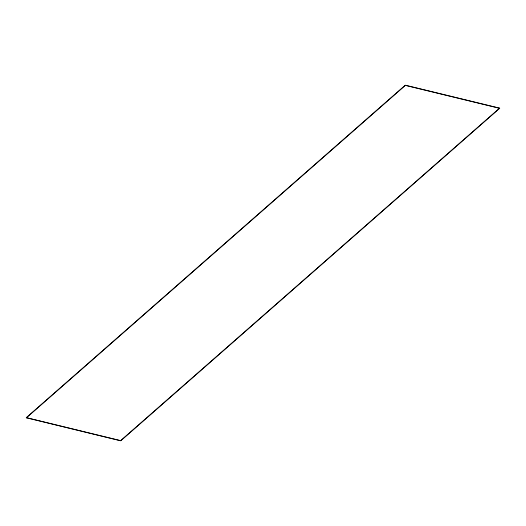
<?xml version="1.0" encoding="UTF-8"?>
<svg xmlns="http://www.w3.org/2000/svg" width="526" height="526" viewBox="0 0 526 526"><rect width="100%" height="100%" fill="white"/><g stroke="black" fill="none" stroke-linecap="round" stroke-linejoin="round"><path stroke-width="0.79" d="M26.3 417.697L405.309 85.219L499.68 108.185L120.691 440.781L26.3 417.697L120.671 440.656L499.68 108.185M26.32 417.815L405.329 85.344L499.7 108.303"/></g></svg>
